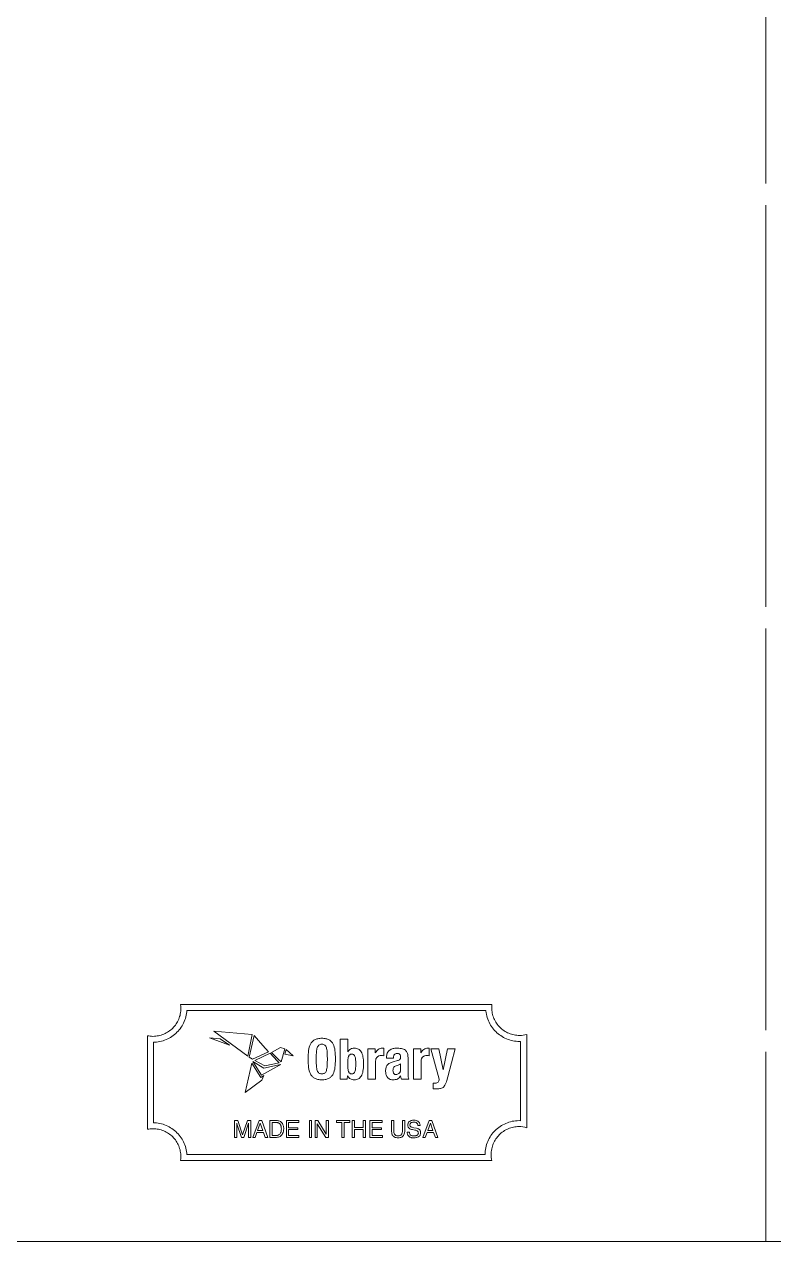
# Model space of a CAD drawing. Header units: inches. Extents: x 81 to 430, y 6 to 227.
# Drawn here: x 169.3 to 257.3, y 5.8 to 148.7 of the extents above; entities that cross this region are included whole.
import ezdxf

# ---------------------------------------------------------------- set-up
doc = ezdxf.new("R2010")
doc.units = ezdxf.units.IN
doc.header["$MEASUREMENT"] = 0
doc.layers.add('Layer 1', color=7, linetype='Continuous')

msp = doc.modelspace()

# ---------------------------------------------------------------- linework, layer by layer
at = {"layer": 'Layer 1', "color": 7, "lineweight": 20}
for points in [[(256.37, 130), (256.37, 177.13)], [(256.37, 80.32), (256.37, 127.46)], [(256.37, 30.65), (256.37, 77.78)], [(187.67, 32.7), (187.69, 32.86)], [(187.68, 33.65), (224.2, 33.65)], [(187.7, 33.42), (187.68, 33.65)], [(187.69, 32.86), (187.71, 33.03)], [(187.71, 33.19), (187.7, 33.42)], [(187.71, 33.03), (187.71, 33.19)], [(188.4, 32.95), (188.39, 32.79)], [(223.5, 32.95), (188.4, 32.95)], [(223.5, 32.88), (223.5, 32.95)], [(223.53, 32.69), (223.5, 32.88)], [(224.19, 33.47), (224.18, 33.29)], [(224.18, 33.29), (224.19, 33.12)], [(224.2, 33.65), (224.19, 33.47)], [(224.19, 33.12), (224.2, 32.96)], [(224.2, 32.96), (224.22, 32.79)], [(187.15, 31.36), (187.24, 31.49)], [(187.24, 31.49), (187.31, 31.63)], [(187.31, 31.63), (187.39, 31.77)], [(187.39, 31.77), (187.45, 31.92)], [(187.45, 31.92), (187.51, 32.07)], [(187.51, 32.07), (187.56, 32.22)], [(187.56, 32.22), (187.61, 32.37)], [(187.61, 32.37), (187.64, 32.53)], [(187.64, 32.53), (187.67, 32.7)], [(188.02, 31.47), (187.93, 31.3)], [(188.1, 31.64), (188.02, 31.47)], [(188.17, 31.83), (188.1, 31.64)], [(188.23, 32.01), (188.17, 31.83)], [(188.29, 32.2), (188.23, 32.01)], [(188.33, 32.39), (188.29, 32.2)], [(188.37, 32.59), (188.33, 32.39)], [(188.39, 32.79), (188.37, 32.59)], [(223.56, 32.49), (223.53, 32.69)], [(223.61, 32.3), (223.56, 32.49)], [(223.66, 32.11), (223.61, 32.3)], [(223.72, 31.92), (223.66, 32.11)], [(223.8, 31.74), (223.72, 31.92)], [(223.88, 31.56), (223.8, 31.74)], [(223.96, 31.39), (223.88, 31.56)], [(224.22, 32.79), (224.25, 32.63)], [(224.25, 32.63), (224.29, 32.47)], [(224.29, 32.47), (224.33, 32.32)], [(224.33, 32.32), (224.38, 32.16)], [(224.38, 32.16), (224.44, 32.01)], [(224.44, 32.01), (224.51, 31.87)], [(224.51, 31.87), (224.58, 31.73)], [(224.58, 31.73), (224.66, 31.59)], [(224.66, 31.59), (224.74, 31.46)], [(224.74, 31.46), (224.84, 31.33)], [(185.09, 29.98), (185.25, 30.02)], [(185.25, 30.02), (185.4, 30.06)], [(185.4, 30.06), (185.56, 30.11)], [(185.56, 30.11), (185.71, 30.17)], [(185.71, 30.17), (185.85, 30.24)], [(185.85, 30.24), (185.99, 30.31)], [(185.99, 30.31), (186.13, 30.39)], [(186.13, 30.39), (186.26, 30.47)], [(186.26, 30.47), (186.39, 30.57)], [(186.39, 30.57), (186.52, 30.66)], [(186.52, 30.66), (186.64, 30.77)], [(186.64, 30.77), (186.75, 30.87)], [(186.81, 30), (186.66, 29.89)], [(186.75, 30.87), (186.86, 30.99)], [(186.96, 30.12), (186.81, 30)], [(186.86, 30.99), (186.96, 31.11)], [(186.96, 31.11), (187.06, 31.23)], [(187.11, 30.25), (186.96, 30.12)], [(187.06, 31.23), (187.15, 31.36)], [(187.25, 30.38), (187.11, 30.25)], [(187.38, 30.52), (187.25, 30.38)], [(187.5, 30.66), (187.38, 30.52)], [(187.62, 30.81), (187.5, 30.66)], [(187.73, 30.97), (187.62, 30.81)], [(187.84, 31.13), (187.73, 30.97)], [(187.93, 31.3), (187.84, 31.13)], [(196.09, 30.11), (191.57, 30.5)], [(191.57, 30.5), (195.55, 27.6)], [(195.55, 27.6), (196.09, 30.11)], [(195.73, 27.47), (196.29, 30.01)], [(196.29, 30.01), (197.34, 28.82)], [(224.06, 31.23), (223.96, 31.39)], [(224.16, 31.06), (224.06, 31.23)], [(224.27, 30.91), (224.16, 31.06)], [(224.39, 30.76), (224.27, 30.91)], [(224.52, 30.61), (224.39, 30.76)], [(224.65, 30.47), (224.52, 30.61)], [(224.79, 30.34), (224.65, 30.47)], [(224.93, 30.22), (224.79, 30.34)], [(224.84, 31.33), (224.93, 31.2)], [(224.93, 31.2), (225.04, 31.08)], [(225.08, 30.1), (224.93, 30.22)], [(225.04, 31.08), (225.14, 30.97)], [(225.24, 29.99), (225.08, 30.1)], [(225.14, 30.97), (225.26, 30.86)], [(225.26, 30.86), (225.38, 30.76)], [(225.38, 30.76), (225.5, 30.66)], [(225.5, 30.66), (225.63, 30.57)], [(225.63, 30.57), (225.76, 30.48)], [(225.76, 30.48), (225.9, 30.41)], [(225.9, 30.41), (226.04, 30.33)], [(226.04, 30.33), (226.19, 30.27)], [(226.19, 30.27), (226.34, 30.21)], [(226.34, 30.21), (226.49, 30.16)], [(226.49, 30.16), (226.65, 30.11)], [(226.65, 30.11), (226.8, 30.08)], [(226.8, 30.08), (226.97, 30.05)], [(226.97, 30.05), (227.13, 30.03)], [(227.13, 30.03), (227.3, 30.01)], [(227.3, 30.01), (227.47, 30.01)], [(227.47, 30.01), (227.68, 30.02)], [(227.68, 30.02), (227.88, 30.04)], [(227.88, 30.04), (228.09, 30.07)], [(228.09, 30.07), (228.29, 30.11)], [(228.29, 30.11), (228.29, 19.19)], [(183.78, 29.98), (183.93, 29.95)], [(183.78, 19.01), (183.78, 29.98)], [(183.93, 29.95), (184.1, 29.93)], [(184.1, 29.93), (184.26, 29.92)], [(184.26, 29.92), (184.43, 29.91)], [(184.43, 29.91), (184.6, 29.92)], [(184.63, 29.22), (184.48, 29.21)], [(184.48, 29.21), (184.48, 19.77)], [(184.6, 29.92), (184.76, 29.93)], [(184.83, 29.23), (184.63, 29.22)], [(184.76, 29.93), (184.93, 29.95)], [(185.03, 29.26), (184.83, 29.23)], [(184.93, 29.95), (185.09, 29.98)], [(185.23, 29.29), (185.03, 29.26)], [(185.42, 29.34), (185.23, 29.29)], [(185.61, 29.39), (185.42, 29.34)], [(185.8, 29.45), (185.61, 29.39)], [(185.98, 29.53), (185.8, 29.45)], [(186.16, 29.6), (185.98, 29.53)], [(186.33, 29.69), (186.16, 29.6)], [(186.49, 29.79), (186.33, 29.69)], [(186.66, 29.89), (186.49, 29.79)], [(193.43, 28.89), (191.08, 29.74)], [(191.08, 29.74), (192.33, 29.63)], [(192.33, 29.63), (193.43, 28.89)], [(197.34, 28.82), (197.99, 28.09)], [(198.33, 28.02), (199.4, 28.6)], [(199.4, 28.6), (199.92, 28.43)], [(202.74, 28.44), (202.78, 28.64)], [(202.78, 28.64), (202.84, 28.83)], [(202.84, 28.83), (202.92, 29)], [(202.92, 29), (202.96, 29.07)], [(202.96, 29.07), (203.01, 29.15)], [(203.01, 29.15), (203.06, 29.22)], [(203.06, 29.22), (203.12, 29.28)], [(203.12, 29.28), (203.18, 29.34)], [(203.18, 29.34), (203.25, 29.4)], [(203.25, 29.4), (203.32, 29.45)], [(203.32, 29.45), (203.4, 29.5)], [(203.4, 29.5), (203.49, 29.54)], [(203.49, 29.54), (203.57, 29.58)], [(203.57, 29.58), (203.67, 29.61)], [(203.67, 29.61), (203.77, 29.63)], [(203.71, 28.58), (203.68, 28.47)], [(203.75, 28.68), (203.71, 28.58)], [(203.8, 28.76), (203.75, 28.68)], [(203.77, 29.63), (203.88, 29.65)], [(203.85, 28.83), (203.8, 28.76)], [(203.91, 28.89), (203.85, 28.83)], [(203.88, 29.65), (204, 29.67)], [(203.98, 28.93), (203.91, 28.89)], [(204.06, 28.96), (203.98, 28.93)], [(204, 29.67), (204.12, 29.68)], [(204.15, 28.98), (204.06, 28.96)], [(204.12, 29.68), (204.25, 29.68)], [(204.25, 28.98), (204.15, 28.98)], [(204.25, 29.68), (204.38, 29.68)], [(204.35, 28.98), (204.25, 28.98)], [(204.44, 28.96), (204.35, 28.98)], [(204.38, 29.68), (204.5, 29.67)], [(204.52, 28.93), (204.44, 28.96)], [(204.5, 29.67), (204.62, 29.65)], [(204.59, 28.89), (204.52, 28.93)], [(204.65, 28.83), (204.59, 28.89)], [(204.62, 29.65), (204.72, 29.63)], [(204.7, 28.76), (204.65, 28.83)], [(204.74, 28.68), (204.7, 28.76)], [(204.72, 29.63), (204.83, 29.61)], [(204.78, 28.58), (204.74, 28.68)], [(204.81, 28.47), (204.78, 28.58)], [(204.83, 29.61), (204.92, 29.58)], [(204.92, 29.58), (205.01, 29.54)], [(205.01, 29.54), (205.1, 29.5)], [(205.1, 29.5), (205.17, 29.45)], [(205.17, 29.45), (205.25, 29.4)], [(205.25, 29.4), (205.31, 29.34)], [(205.31, 29.34), (205.38, 29.28)], [(205.38, 29.28), (205.43, 29.22)], [(205.43, 29.22), (205.49, 29.15)], [(205.49, 29.15), (205.53, 29.07)], [(205.53, 29.07), (205.58, 29)], [(205.58, 29), (205.65, 28.83)], [(205.65, 28.83), (205.71, 28.64)], [(205.71, 28.64), (205.76, 28.44)], [(206.38, 29.59), (207.28, 29.59)], [(206.38, 24.9), (206.38, 29.59)], [(207.28, 29.59), (207.28, 28.1)], [(225.4, 29.88), (225.24, 29.99)], [(225.57, 29.79), (225.4, 29.88)], [(225.74, 29.7), (225.57, 29.79)], [(225.91, 29.62), (225.74, 29.7)], [(226.1, 29.55), (225.91, 29.62)], [(226.28, 29.49), (226.1, 29.55)], [(226.47, 29.43), (226.28, 29.49)], [(226.66, 29.39), (226.47, 29.43)], [(226.86, 29.35), (226.66, 29.39)], [(227.06, 29.33), (226.86, 29.35)], [(227.26, 29.31), (227.06, 29.33)], [(227.47, 29.31), (227.26, 29.31)], [(227.58, 29.31), (227.47, 29.31)], [(227.58, 20.01), (227.58, 29.31)], [(196.13, 27.24), (195.73, 27.47)], [(197.99, 28.09), (196.13, 27.24)], [(196.37, 27.09), (198.17, 27.92)], [(198.17, 27.92), (198.99, 27.04)], [(199.14, 27.23), (198.33, 28.02)], [(199.48, 26.9), (199.14, 27.23)], [(199.92, 28.43), (199.48, 26.9)], [(200.05, 28.35), (199.92, 27.83)], [(199.92, 27.83), (200.87, 27.62)], [(200.87, 27.62), (200.05, 28.35)], [(202.65, 27.24), (202.66, 27.51)], [(202.66, 26.98), (202.65, 27.24)], [(202.66, 27.76), (202.68, 28)], [(202.66, 27.51), (202.66, 27.76)], [(202.68, 28), (202.7, 28.23)], [(202.7, 28.23), (202.74, 28.44)], [(203.62, 28.04), (203.6, 27.68)], [(203.6, 27.68), (203.6, 27.24)], [(203.6, 27.24), (203.6, 26.81)], [(203.64, 28.2), (203.62, 28.04)], [(203.66, 28.35), (203.64, 28.2)], [(203.68, 28.47), (203.66, 28.35)], [(204.84, 28.35), (204.81, 28.47)], [(204.86, 28.2), (204.84, 28.35)], [(204.88, 28.04), (204.86, 28.2)], [(204.89, 27.68), (204.88, 28.04)], [(204.9, 27.24), (204.89, 27.68)], [(204.89, 26.81), (204.9, 27.24)], [(205.76, 28.44), (205.79, 28.23)], [(205.79, 28.23), (205.82, 28)], [(205.82, 28), (205.83, 27.76)], [(205.83, 27.76), (205.84, 27.51)], [(205.84, 27.51), (205.84, 27.24)], [(205.84, 27.24), (205.84, 26.98)], [(207.28, 28.1), (207.37, 28.2)], [(207.3, 27.17), (207.29, 26.94)], [(207.33, 27.37), (207.3, 27.17)], [(207.35, 27.46), (207.33, 27.37)], [(207.37, 27.54), (207.35, 27.46)], [(207.37, 28.2), (207.45, 28.29)], [(207.4, 27.6), (207.37, 27.54)], [(207.43, 27.66), (207.4, 27.6)], [(207.47, 27.71), (207.43, 27.66)], [(207.45, 28.29), (207.53, 28.36)], [(207.52, 27.75), (207.47, 27.71)], [(207.57, 27.79), (207.52, 27.75)], [(207.53, 28.36), (207.62, 28.42)], [(207.63, 27.81), (207.57, 27.79)], [(207.62, 28.42), (207.71, 28.47)], [(207.69, 27.82), (207.63, 27.81)], [(207.76, 27.83), (207.69, 27.82)], [(207.71, 28.47), (207.82, 28.5)], [(207.83, 27.82), (207.76, 27.83)], [(207.82, 28.5), (207.93, 28.52)], [(207.89, 27.81), (207.83, 27.82)], [(207.95, 27.79), (207.89, 27.81)], [(207.93, 28.52), (208.06, 28.52)], [(208, 27.75), (207.95, 27.79)], [(208.05, 27.71), (208, 27.75)], [(208.08, 27.66), (208.05, 27.71)], [(208.06, 28.52), (208.19, 28.52)], [(208.12, 27.6), (208.08, 27.66)], [(208.14, 27.54), (208.12, 27.6)], [(208.17, 27.46), (208.14, 27.54)], [(208.19, 27.37), (208.17, 27.46)], [(208.19, 28.52), (208.31, 28.5)], [(208.21, 27.17), (208.19, 27.37)], [(208.23, 26.94), (208.21, 27.17)], [(208.31, 28.5), (208.43, 28.46)], [(208.43, 28.46), (208.54, 28.42)], [(208.54, 28.42), (208.64, 28.36)], [(208.64, 28.36), (208.72, 28.28)], [(208.72, 28.28), (208.8, 28.19)], [(208.8, 28.19), (208.88, 28.09)], [(208.88, 28.09), (208.94, 27.97)], [(208.94, 27.97), (208.99, 27.83)], [(208.99, 27.83), (209.04, 27.68)], [(209.04, 27.68), (209.07, 27.51)], [(209.07, 27.51), (209.1, 27.33)], [(209.1, 27.33), (209.12, 27.12)], [(209.66, 24.9), (209.66, 28.43)], [(209.66, 28.43), (210.52, 28.43)], [(210.52, 28.43), (210.52, 27.96)], [(210.52, 27.96), (210.61, 28.08)], [(210.58, 27.18), (210.57, 27.11)], [(210.6, 27.26), (210.58, 27.18)], [(210.62, 27.32), (210.6, 27.26)], [(210.61, 28.08), (210.69, 28.19)], [(210.65, 27.38), (210.62, 27.32)], [(210.69, 27.43), (210.65, 27.38)], [(210.69, 28.19), (210.78, 28.29)], [(210.73, 27.48), (210.69, 27.43)], [(210.78, 27.52), (210.73, 27.48)], [(210.78, 28.29), (210.87, 28.37)], [(210.83, 27.55), (210.78, 27.52)], [(210.88, 27.58), (210.83, 27.55)], [(210.87, 28.37), (210.98, 28.44)], [(210.94, 27.61), (210.88, 27.58)], [(210.99, 27.62), (210.94, 27.61)], [(210.98, 28.44), (211.09, 28.48)], [(211.11, 27.65), (210.99, 27.62)], [(211.09, 28.48), (211.22, 28.51)], [(211.23, 27.66), (211.11, 27.65)], [(211.22, 28.51), (211.35, 28.52)], [(211.37, 27.65), (211.23, 27.66)], [(211.35, 28.52), (211.52, 28.51)], [(211.52, 27.64), (211.37, 27.65)], [(211.52, 28.51), (211.52, 27.64)], [(211.84, 27.58), (211.86, 27.71)], [(211.84, 27.43), (211.84, 27.58)], [(211.84, 27.35), (211.84, 27.43)], [(212.65, 27.35), (211.84, 27.35)], [(211.86, 27.71), (211.89, 27.84)], [(211.89, 27.84), (211.93, 27.95)], [(211.93, 27.95), (211.99, 28.05)], [(211.99, 28.05), (212.05, 28.14)], [(212.05, 28.14), (212.12, 28.22)], [(212.12, 28.22), (212.2, 28.28)], [(212.2, 28.28), (212.29, 28.34)], [(212.29, 28.34), (212.38, 28.39)], [(212.38, 28.39), (212.49, 28.44)], [(212.49, 28.44), (212.6, 28.47)], [(212.6, 28.47), (212.71, 28.49)], [(212.66, 27.55), (212.65, 27.45)], [(212.65, 27.45), (212.65, 27.35)], [(212.68, 27.64), (212.66, 27.55)], [(212.71, 27.71), (212.68, 27.64)], [(212.71, 28.49), (212.83, 28.51)], [(212.76, 27.78), (212.71, 27.71)], [(212.82, 27.83), (212.76, 27.78)], [(212.89, 27.87), (212.82, 27.83)], [(212.83, 28.51), (212.95, 28.52)], [(212.97, 27.9), (212.89, 27.87)], [(212.95, 28.52), (213.08, 28.52)], [(213.07, 27.91), (212.97, 27.9)], [(213.18, 27.9), (213.07, 27.91)], [(213.08, 28.52), (213.27, 28.52)], [(213.26, 27.88), (213.18, 27.9)], [(213.34, 27.84), (213.26, 27.88)], [(213.27, 28.52), (213.44, 28.5)], [(213.3, 27.12), (213.36, 27.16)], [(213.39, 27.79), (213.34, 27.84)], [(213.36, 27.16), (213.41, 27.21)], [(213.44, 27.73), (213.39, 27.79)], [(213.41, 27.21), (213.45, 27.26)], [(213.44, 28.5), (213.6, 28.48)], [(213.47, 27.65), (213.44, 27.73)], [(213.45, 27.26), (213.47, 27.32)], [(213.49, 27.57), (213.47, 27.65)], [(213.47, 27.32), (213.49, 27.39)], [(213.49, 27.47), (213.49, 27.57)], [(213.49, 27.39), (213.49, 27.47)], [(213.6, 28.48), (213.73, 28.44)], [(213.73, 28.44), (213.85, 28.4)], [(213.85, 28.4), (213.96, 28.35)], [(213.96, 28.35), (214.05, 28.29)], [(214.05, 28.29), (214.12, 28.22)], [(214.12, 28.22), (214.18, 28.15)], [(214.18, 28.15), (214.24, 28.06)], [(214.24, 28.06), (214.28, 27.97)], [(214.28, 27.97), (214.31, 27.88)], [(214.31, 27.88), (214.33, 27.78)], [(214.33, 27.78), (214.35, 27.67)], [(214.35, 27.67), (214.35, 27.56)], [(214.35, 27.56), (214.36, 27.44)], [(214.36, 27.44), (214.36, 25.58)], [(215, 28.43), (215.87, 28.43)], [(215, 24.9), (215, 28.43)], [(215.87, 28.43), (215.87, 27.96)], [(215.87, 27.96), (215.95, 28.08)], [(215.92, 27.18), (215.91, 27.11)], [(215.94, 27.26), (215.92, 27.18)], [(215.97, 27.32), (215.94, 27.26)], [(215.95, 28.08), (216.03, 28.19)], [(216, 27.38), (215.97, 27.32)], [(216.04, 27.43), (216, 27.38)], [(216.03, 28.19), (216.12, 28.29)], [(216.08, 27.48), (216.04, 27.43)], [(216.12, 27.52), (216.08, 27.48)], [(216.12, 28.29), (216.22, 28.37)], [(216.17, 27.55), (216.12, 27.52)], [(216.23, 27.58), (216.17, 27.55)], [(216.22, 28.37), (216.32, 28.44)], [(216.28, 27.61), (216.23, 27.58)], [(216.34, 27.62), (216.28, 27.61)], [(216.32, 28.44), (216.43, 28.48)], [(216.46, 27.65), (216.34, 27.62)], [(216.43, 28.48), (216.56, 28.51)], [(216.58, 27.66), (216.46, 27.65)], [(216.56, 28.51), (216.69, 28.52)], [(216.72, 27.65), (216.58, 27.66)], [(216.69, 28.52), (216.86, 28.51)], [(216.86, 27.64), (216.72, 27.65)], [(216.86, 28.51), (216.86, 27.64)], [(218.03, 24.9), (217.03, 28.43)], [(217.03, 28.43), (217.98, 28.43)], [(217.98, 28.43), (218.5, 25.99)], [(218.5, 25.99), (218.98, 28.43)], [(218.98, 28.43), (219.88, 28.43)], [(219.88, 28.43), (219.03, 25.14)], [(256.37, 5.82), (256.37, 28.11)], [(195.27, 23.33), (196.02, 26.78)], [(196.02, 26.78), (197.09, 25.09)], [(196.15, 26.95), (197.17, 25.37)], [(197.46, 26.18), (196.15, 26.95)], [(197.54, 26.45), (196.37, 27.09)], [(197.17, 25.37), (199.27, 26.53)], [(199.39, 26.59), (197.46, 26.18)], [(199.25, 26.79), (197.54, 26.45)], [(198.99, 27.04), (199.25, 26.79)], [(199.27, 26.53), (199.39, 26.59)], [(202.66, 26.73), (202.66, 26.98)], [(202.68, 26.49), (202.66, 26.73)], [(202.7, 26.26), (202.68, 26.49)], [(202.74, 26.05), (202.7, 26.26)], [(202.78, 25.85), (202.74, 26.05)], [(202.84, 25.66), (202.78, 25.85)], [(203.6, 26.81), (203.62, 26.44)], [(203.62, 26.44), (203.64, 26.28)], [(203.64, 26.28), (203.66, 26.14)], [(203.66, 26.14), (203.68, 26.01)], [(203.68, 26.01), (203.71, 25.9)], [(203.71, 25.9), (203.75, 25.8)], [(203.75, 25.8), (203.8, 25.72)], [(203.8, 25.72), (203.85, 25.65)], [(204.65, 25.65), (204.7, 25.72)], [(204.7, 25.72), (204.74, 25.8)], [(204.74, 25.8), (204.78, 25.9)], [(204.78, 25.9), (204.81, 26.01)], [(204.81, 26.01), (204.84, 26.14)], [(204.84, 26.14), (204.86, 26.28)], [(204.86, 26.28), (204.88, 26.44)], [(204.88, 26.44), (204.89, 26.81)], [(205.71, 25.85), (205.65, 25.66)], [(205.76, 26.05), (205.71, 25.85)], [(205.79, 26.26), (205.76, 26.05)], [(205.82, 26.49), (205.79, 26.26)], [(205.83, 26.73), (205.82, 26.49)], [(205.84, 26.98), (205.83, 26.73)], [(207.29, 26.94), (207.28, 26.67)], [(207.28, 26.67), (207.29, 26.4)], [(207.29, 26.4), (207.3, 26.16)], [(207.3, 26.16), (207.33, 25.96)], [(207.33, 25.96), (207.35, 25.87)], [(207.35, 25.87), (207.37, 25.8)], [(207.37, 25.8), (207.4, 25.73)], [(207.4, 25.73), (207.43, 25.67)], [(208.08, 25.67), (208.12, 25.73)], [(208.12, 25.73), (208.14, 25.8)], [(208.14, 25.8), (208.17, 25.87)], [(208.17, 25.87), (208.19, 25.96)], [(208.19, 25.96), (208.21, 26.16)], [(208.21, 26.16), (208.23, 26.4)], [(208.23, 26.67), (208.23, 26.94)], [(208.23, 26.4), (208.23, 26.67)], [(209.07, 25.82), (209.04, 25.65)], [(209.1, 26.01), (209.07, 25.82)], [(209.12, 26.21), (209.1, 26.01)], [(209.12, 27.12), (209.13, 26.9)], [(209.13, 26.43), (209.12, 26.21)], [(209.13, 26.9), (209.14, 26.67)], [(209.14, 26.67), (209.13, 26.43)], [(210.57, 27.11), (210.56, 27.02)], [(210.56, 27.02), (210.56, 24.9)], [(211.73, 25.94), (211.74, 26.05)], [(211.73, 25.82), (211.73, 25.94)], [(211.74, 25.64), (211.73, 25.82)], [(211.74, 26.05), (211.75, 26.15)], [(211.75, 26.15), (211.78, 26.25)], [(211.78, 26.25), (211.81, 26.33)], [(211.81, 26.33), (211.84, 26.41)], [(211.84, 26.41), (211.89, 26.49)], [(211.89, 26.49), (211.94, 26.56)], [(211.94, 26.56), (212, 26.62)], [(212, 26.62), (212.06, 26.67)], [(212.06, 26.67), (212.13, 26.72)], [(212.13, 26.72), (212.22, 26.77)], [(212.22, 26.77), (212.3, 26.81)], [(212.3, 26.81), (212.4, 26.85)], [(212.4, 26.85), (212.62, 26.92)], [(212.6, 26.03), (212.59, 25.92)], [(212.59, 25.92), (212.6, 25.82)], [(212.62, 26.13), (212.6, 26.03)], [(212.6, 25.82), (212.61, 25.73)], [(212.61, 25.73), (212.64, 25.64)], [(212.62, 26.92), (213.13, 27.06)], [(212.66, 26.22), (212.62, 26.13)], [(212.71, 26.29), (212.66, 26.22)], [(212.78, 26.36), (212.71, 26.29)], [(212.87, 26.41), (212.78, 26.36)], [(212.98, 26.45), (212.87, 26.41)], [(213.1, 26.49), (212.98, 26.45)], [(213.19, 26.52), (213.1, 26.49)], [(213.13, 27.06), (213.22, 27.09)], [(213.29, 26.55), (213.19, 26.52)], [(213.22, 27.09), (213.3, 27.12)], [(213.39, 26.6), (213.29, 26.55)], [(213.49, 26.67), (213.39, 26.6)], [(213.41, 25.67), (213.44, 25.72)], [(213.44, 25.72), (213.46, 25.78)], [(213.46, 25.78), (213.48, 25.84)], [(213.48, 25.84), (213.49, 25.9)], [(213.49, 25.97), (213.49, 26.67)], [(213.49, 25.9), (213.49, 25.97)], [(215.91, 27.11), (215.91, 27.02)], [(215.91, 27.02), (215.91, 24.9)], [(197.21, 24.76), (195.27, 23.33)], [(197.09, 25.09), (197.46, 25.3)], [(197.46, 25.3), (197.21, 24.76)], [(202.92, 25.49), (202.84, 25.66)], [(202.96, 25.41), (202.92, 25.49)], [(203.01, 25.34), (202.96, 25.41)], [(203.06, 25.27), (203.01, 25.34)], [(203.12, 25.2), (203.06, 25.27)], [(203.18, 25.14), (203.12, 25.2)], [(203.25, 25.09), (203.18, 25.14)], [(203.32, 25.04), (203.25, 25.09)], [(203.4, 24.99), (203.32, 25.04)], [(203.49, 24.95), (203.4, 24.99)], [(203.57, 24.91), (203.49, 24.95)], [(203.67, 24.88), (203.57, 24.91)], [(203.77, 24.85), (203.67, 24.88)], [(203.88, 24.83), (203.77, 24.85)], [(203.85, 25.65), (203.91, 25.6)], [(204, 24.82), (203.88, 24.83)], [(203.91, 25.6), (203.98, 25.56)], [(203.98, 25.56), (204.06, 25.53)], [(204.12, 24.81), (204, 24.82)], [(204.06, 25.53), (204.15, 25.51)], [(204.25, 24.81), (204.12, 24.81)], [(204.15, 25.51), (204.25, 25.5)], [(204.25, 25.5), (204.35, 25.51)], [(204.38, 24.81), (204.25, 24.81)], [(204.35, 25.51), (204.44, 25.53)], [(204.5, 24.82), (204.38, 24.81)], [(204.44, 25.53), (204.52, 25.56)], [(204.62, 24.83), (204.5, 24.82)], [(204.52, 25.56), (204.59, 25.6)], [(204.59, 25.6), (204.65, 25.65)], [(204.72, 24.85), (204.62, 24.83)], [(204.83, 24.88), (204.72, 24.85)], [(204.92, 24.91), (204.83, 24.88)], [(205.01, 24.95), (204.92, 24.91)], [(205.1, 24.99), (205.01, 24.95)], [(205.17, 25.04), (205.1, 24.99)], [(205.25, 25.09), (205.17, 25.04)], [(205.31, 25.14), (205.25, 25.09)], [(205.38, 25.2), (205.31, 25.14)], [(205.43, 25.27), (205.38, 25.2)], [(205.49, 25.34), (205.43, 25.27)], [(205.53, 25.41), (205.49, 25.34)], [(205.58, 25.49), (205.53, 25.41)], [(205.65, 25.66), (205.58, 25.49)], [(207.24, 24.9), (206.38, 24.9)], [(207.25, 25.27), (207.24, 24.9)], [(207.33, 25.16), (207.25, 25.27)], [(207.41, 25.06), (207.33, 25.16)], [(207.5, 24.98), (207.41, 25.06)], [(207.43, 25.67), (207.47, 25.62)], [(207.47, 25.62), (207.52, 25.58)], [(207.6, 24.92), (207.5, 24.98)], [(207.52, 25.58), (207.57, 25.55)], [(207.57, 25.55), (207.63, 25.52)], [(207.7, 24.87), (207.6, 24.92)], [(207.63, 25.52), (207.69, 25.51)], [(207.69, 25.51), (207.76, 25.5)], [(207.81, 24.84), (207.7, 24.87)], [(207.76, 25.5), (207.83, 25.51)], [(207.93, 24.82), (207.81, 24.84)], [(207.83, 25.51), (207.89, 25.52)], [(207.89, 25.52), (207.95, 25.55)], [(208.06, 24.81), (207.93, 24.82)], [(207.95, 25.55), (208, 25.58)], [(208, 25.58), (208.05, 25.62)], [(208.05, 25.62), (208.08, 25.67)], [(208.19, 24.82), (208.06, 24.81)], [(208.31, 24.83), (208.19, 24.82)], [(208.43, 24.87), (208.31, 24.83)], [(208.54, 24.91), (208.43, 24.87)], [(208.64, 24.98), (208.54, 24.91)], [(208.72, 25.05), (208.64, 24.98)], [(208.8, 25.14), (208.72, 25.05)], [(208.88, 25.25), (208.8, 25.14)], [(208.94, 25.37), (208.88, 25.25)], [(208.99, 25.5), (208.94, 25.37)], [(209.04, 25.65), (208.99, 25.5)], [(210.56, 24.9), (209.66, 24.9)], [(211.75, 25.55), (211.74, 25.64)], [(211.77, 25.46), (211.75, 25.55)], [(211.8, 25.38), (211.77, 25.46)], [(211.83, 25.29), (211.8, 25.38)], [(211.87, 25.21), (211.83, 25.29)], [(211.92, 25.14), (211.87, 25.21)], [(211.97, 25.07), (211.92, 25.14)], [(212.03, 25), (211.97, 25.07)], [(212.1, 24.95), (212.03, 25)], [(212.18, 24.9), (212.1, 24.95)], [(212.27, 24.86), (212.18, 24.9)], [(212.36, 24.83), (212.27, 24.86)], [(212.47, 24.81), (212.36, 24.83)], [(212.58, 24.81), (212.47, 24.81)], [(212.73, 24.81), (212.58, 24.81)], [(212.64, 25.64), (212.67, 25.57)], [(212.67, 25.57), (212.72, 25.51)], [(212.72, 25.51), (212.78, 25.46)], [(212.87, 24.83), (212.73, 24.81)], [(212.78, 25.46), (212.81, 25.45)], [(212.81, 25.45), (212.85, 25.44)], [(212.85, 25.44), (212.89, 25.43)], [(213, 24.86), (212.87, 24.83)], [(212.89, 25.43), (212.93, 25.43)], [(212.93, 25.43), (213.03, 25.43)], [(213.11, 24.9), (213, 24.86)], [(213.03, 25.43), (213.12, 25.46)], [(213.22, 24.96), (213.11, 24.9)], [(213.12, 25.46), (213.22, 25.5)], [(213.22, 25.5), (213.3, 25.55)], [(213.31, 25.04), (213.22, 24.96)], [(213.3, 25.55), (213.34, 25.59)], [(213.4, 25.14), (213.31, 25.04)], [(213.34, 25.59), (213.38, 25.63)], [(213.38, 25.63), (213.41, 25.67)], [(213.49, 25.27), (213.4, 25.14)], [(213.53, 25.08), (213.49, 25.27)], [(213.56, 24.99), (213.53, 25.08)], [(213.6, 24.9), (213.56, 24.99)], [(214.47, 24.9), (213.6, 24.9)], [(214.36, 25.58), (214.36, 25.37)], [(214.36, 25.37), (214.38, 25.2)], [(214.38, 25.2), (214.39, 25.12)], [(214.39, 25.12), (214.41, 25.05)], [(214.41, 25.05), (214.47, 24.9)], [(215.91, 24.9), (215, 24.9)], [(217.3, 23.75), (217.3, 24.42)], [(217.3, 24.42), (217.42, 24.41)], [(217.42, 24.41), (217.54, 24.4)], [(217.54, 24.4), (217.66, 24.41)], [(217.66, 24.41), (217.75, 24.44)], [(217.75, 24.44), (217.83, 24.48)], [(217.83, 24.48), (217.9, 24.53)], [(217.9, 24.53), (217.95, 24.6)], [(217.95, 24.6), (217.99, 24.69)], [(217.99, 24.69), (218.01, 24.79)], [(218.01, 24.79), (218.03, 24.9)], [(218.8, 24.4), (218.74, 24.27)], [(218.86, 24.56), (218.8, 24.4)], [(218.92, 24.73), (218.86, 24.56)], [(219.03, 25.14), (218.92, 24.73)], [(217.67, 23.75), (217.3, 23.75)], [(217.96, 23.75), (217.67, 23.75)], [(218.08, 23.77), (217.96, 23.75)], [(218.19, 23.79), (218.08, 23.77)], [(218.29, 23.82), (218.19, 23.79)], [(218.39, 23.86), (218.29, 23.82)], [(218.47, 23.92), (218.39, 23.86)], [(218.55, 23.98), (218.47, 23.92)], [(218.62, 24.06), (218.55, 23.98)], [(218.68, 24.16), (218.62, 24.06)], [(218.74, 24.27), (218.68, 24.16)], [(194.39, 20.02), (194.01, 20.02)], [(194.01, 20.02), (194.01, 18.05)], [(194.95, 18.35), (194.39, 20.02)], [(195.52, 20.02), (194.95, 18.35)], [(195.9, 20.02), (195.52, 20.02)], [(195.9, 18.05), (195.9, 20.02)], [(196.89, 20.02), (196.14, 18.05)], [(197.19, 20.02), (196.89, 20.02)], [(197.9, 18.05), (197.19, 20.02)], [(198.14, 20.02), (198.14, 18.05)], [(198.94, 20.02), (198.14, 20.02)], [(199.04, 20.02), (198.94, 20.02)], [(199.13, 20), (199.04, 20.02)], [(199.22, 19.98), (199.13, 20)], [(200.09, 20.02), (200.09, 18.05)], [(201.53, 20.02), (200.09, 20.02)], [(201.53, 19.78), (201.53, 20.02)], [(203.05, 20.02), (202.79, 20.02)], [(202.79, 20.02), (202.79, 18.05)], [(203.05, 18.05), (203.05, 20.02)], [(203.45, 20.02), (203.45, 18.05)], [(203.76, 20.02), (203.45, 20.02)], [(204.76, 18.42), (203.76, 20.02)], [(204.76, 20.02), (204.76, 18.42)], [(205.02, 20.02), (204.76, 20.02)], [(205.02, 18.05), (205.02, 20.02)], [(207.55, 20.02), (205.95, 20.02)], [(205.95, 20.02), (205.95, 19.79)], [(207.55, 19.79), (207.55, 20.02)], [(207.82, 20.02), (207.82, 18.05)], [(208.08, 20.02), (207.82, 20.02)], [(208.08, 19.21), (208.08, 20.02)], [(209.38, 20.02), (209.11, 20.02)], [(209.11, 20.02), (209.11, 19.21)], [(209.38, 18.05), (209.38, 20.02)], [(209.89, 20.02), (209.89, 18.05)], [(211.33, 20.02), (209.89, 20.02)], [(211.33, 19.78), (211.33, 20.02)], [(212.42, 20.02), (212.42, 18.91)], [(212.69, 20.02), (212.42, 20.02)], [(212.69, 18.8), (212.69, 20.02)], [(213.98, 20.02), (213.71, 20.02)], [(213.71, 20.02), (213.71, 18.8)], [(213.98, 18.91), (213.98, 20.02)], [(214.74, 20.02), (214.67, 20)], [(214.8, 20.04), (214.74, 20.02)], [(214.88, 20.06), (214.8, 20.04)], [(214.96, 20.06), (214.88, 20.06)], [(215.04, 20.07), (214.96, 20.06)], [(215.19, 20.06), (215.04, 20.07)], [(215.33, 20.03), (215.19, 20.06)], [(215.39, 20.01), (215.33, 20.03)], [(215.45, 19.98), (215.39, 20.01)], [(216.85, 20.02), (216.1, 18.05)], [(217.16, 20.02), (216.85, 20.02)], [(217.87, 18.05), (217.16, 20.02)], [(226.99, 20), (227.19, 20.01)], [(227.19, 20.01), (227.4, 20.02)], [(227.4, 20.02), (227.58, 20.01)], [(183.93, 19.03), (183.78, 19.01)], [(184.1, 19.05), (183.93, 19.03)], [(184.26, 19.07), (184.1, 19.05)], [(184.43, 19.07), (184.26, 19.07)], [(184.6, 19.07), (184.43, 19.07)], [(184.48, 19.77), (184.63, 19.77)], [(184.76, 19.05), (184.6, 19.07)], [(184.63, 19.77), (184.83, 19.75)], [(184.93, 19.03), (184.76, 19.05)], [(184.83, 19.75), (185.03, 19.73)], [(185.09, 19), (184.93, 19.03)], [(185.03, 19.73), (185.23, 19.69)], [(185.25, 18.97), (185.09, 19)], [(185.23, 19.69), (185.42, 19.65)], [(185.4, 18.92), (185.25, 18.97)], [(185.56, 18.87), (185.4, 18.92)], [(185.42, 19.65), (185.61, 19.59)], [(185.71, 18.81), (185.56, 18.87)], [(185.61, 19.59), (185.8, 19.53)], [(185.85, 18.75), (185.71, 18.81)], [(185.8, 19.53), (185.98, 19.46)], [(185.99, 18.67), (185.85, 18.75)], [(185.98, 19.46), (186.16, 19.38)], [(186.13, 18.59), (185.99, 18.67)], [(186.26, 18.51), (186.13, 18.59)], [(186.16, 19.38), (186.33, 19.29)], [(186.33, 19.29), (186.49, 19.19)], [(186.49, 19.19), (186.66, 19.09)], [(186.66, 19.09), (186.81, 18.98)], [(186.81, 18.98), (186.96, 18.86)], [(186.96, 18.86), (187.11, 18.74)], [(187.11, 18.74), (187.25, 18.6)], [(187.25, 18.6), (187.38, 18.47)], [(194.26, 19.71), (194.26, 19.65)], [(194.27, 19.21), (194.26, 19.65)], [(194.26, 19.65), (194.83, 18.05)], [(194.27, 18.05), (194.27, 19.21)], [(195.08, 18.05), (195.65, 19.71)], [(195.65, 19.41), (195.64, 19.21)], [(195.64, 19.21), (195.64, 18.05)], [(195.65, 19.71), (195.65, 19.41)], [(196.41, 18.05), (196.63, 18.64)], [(196.63, 18.64), (197.41, 18.64)], [(196.71, 18.86), (197.03, 19.73)], [(197.32, 18.86), (196.71, 18.86)], [(197.03, 19.73), (197.32, 18.86)], [(197.41, 18.64), (197.61, 18.05)], [(198.41, 19.8), (198.89, 19.8)], [(198.41, 18.28), (198.41, 19.8)], [(198.89, 19.8), (198.96, 19.79)], [(198.96, 19.79), (199.03, 19.78)], [(199.03, 19.78), (199.1, 19.77)], [(199.1, 19.77), (199.16, 19.74)], [(199.16, 19.74), (199.22, 19.71)], [(199.3, 19.95), (199.22, 19.98)], [(199.22, 19.71), (199.27, 19.68)], [(199.27, 19.68), (199.31, 19.64)], [(199.38, 19.91), (199.3, 19.95)], [(199.31, 19.64), (199.35, 19.59)], [(199.35, 19.59), (199.39, 19.54)], [(199.4, 18.57), (199.36, 18.51)], [(199.45, 19.86), (199.38, 19.91)], [(199.39, 19.54), (199.42, 19.48)], [(199.43, 18.64), (199.4, 18.57)], [(199.42, 19.48), (199.44, 19.42)], [(199.46, 18.72), (199.43, 18.64)], [(199.44, 19.42), (199.46, 19.35)], [(199.52, 19.8), (199.45, 19.86)], [(199.46, 19.35), (199.49, 19.19)], [(199.48, 18.81), (199.46, 18.72)], [(199.49, 18.92), (199.48, 18.81)], [(199.49, 19.19), (199.5, 19.02)], [(199.5, 19.02), (199.49, 18.92)], [(199.57, 19.74), (199.52, 19.8)], [(199.62, 19.67), (199.57, 19.74)], [(199.66, 19.6), (199.62, 19.67)], [(199.65, 18.5), (199.7, 18.63)], [(199.69, 19.52), (199.66, 19.6)], [(199.72, 19.44), (199.69, 19.52)], [(199.7, 18.63), (199.74, 18.77)], [(199.74, 19.35), (199.72, 19.44)], [(199.76, 19.26), (199.74, 19.35)], [(199.74, 18.77), (199.76, 18.91)], [(199.77, 19.17), (199.76, 19.26)], [(199.76, 18.91), (199.77, 19.07)], [(199.77, 19.07), (199.77, 19.17)], [(200.35, 19.78), (201.53, 19.78)], [(200.35, 19.18), (200.35, 19.78)], [(201.44, 19.18), (200.35, 19.18)], [(200.35, 18.28), (200.35, 18.96)], [(200.35, 18.96), (201.44, 18.96)], [(201.44, 18.96), (201.44, 19.18)], [(203.7, 19.64), (204.72, 18.05)], [(203.7, 18.05), (203.7, 19.64)], [(205.95, 19.79), (206.61, 19.79)], [(206.61, 19.79), (206.61, 18.05)], [(206.88, 19.79), (207.55, 19.79)], [(206.88, 18.05), (206.88, 19.79)], [(209.11, 19.21), (208.08, 19.21)], [(208.08, 18.97), (209.11, 18.97)], [(208.08, 18.05), (208.08, 18.97)], [(209.11, 18.97), (209.11, 18.05)], [(210.15, 19.18), (210.15, 19.78)], [(210.15, 19.78), (211.33, 19.78)], [(211.24, 19.18), (210.15, 19.18)], [(210.15, 18.96), (211.24, 18.96)], [(210.15, 18.28), (210.15, 18.96)], [(211.24, 18.96), (211.24, 19.18)], [(212.42, 18.91), (212.43, 18.74)], [(212.43, 18.74), (212.45, 18.59)], [(212.45, 18.59), (212.48, 18.46)], [(212.7, 18.7), (212.69, 18.8)], [(212.71, 18.61), (212.7, 18.7)], [(212.74, 18.52), (212.71, 18.61)], [(213.69, 18.61), (213.67, 18.53)], [(213.7, 18.7), (213.69, 18.61)], [(213.71, 18.8), (213.7, 18.7)], [(213.92, 18.46), (213.95, 18.59)], [(213.95, 18.59), (213.97, 18.74)], [(213.97, 18.74), (213.98, 18.91)], [(214.52, 18.68), (214.26, 18.68)], [(214.26, 18.68), (214.26, 18.61)], [(214.26, 18.61), (214.27, 18.53)], [(214.34, 19.59), (214.33, 19.53)], [(214.33, 19.53), (214.33, 19.46)], [(214.33, 19.46), (214.33, 19.4)], [(214.33, 19.4), (214.34, 19.35)], [(214.35, 19.65), (214.34, 19.59)], [(214.34, 19.35), (214.36, 19.29)], [(214.37, 19.71), (214.35, 19.65)], [(214.36, 19.29), (214.38, 19.25)], [(214.4, 19.76), (214.37, 19.71)], [(214.38, 19.25), (214.4, 19.2)], [(214.43, 19.81), (214.4, 19.76)], [(214.4, 19.2), (214.44, 19.16)], [(214.47, 19.86), (214.43, 19.81)], [(214.44, 19.16), (214.47, 19.13)], [(214.51, 19.9), (214.47, 19.86)], [(214.47, 19.13), (214.52, 19.09)], [(214.56, 19.94), (214.51, 19.9)], [(214.52, 19.09), (214.58, 19.06)], [(214.52, 18.6), (214.52, 18.68)], [(214.54, 18.53), (214.52, 18.6)], [(214.61, 19.97), (214.56, 19.94)], [(214.58, 19.51), (214.59, 19.57)], [(214.59, 19.44), (214.58, 19.51)], [(214.58, 19.06), (214.66, 19.03)], [(214.59, 19.57), (214.61, 19.63)], [(214.61, 19.38), (214.59, 19.44)], [(214.67, 20), (214.61, 19.97)], [(214.61, 19.63), (214.64, 19.69)], [(214.65, 19.33), (214.61, 19.38)], [(214.64, 19.69), (214.69, 19.74)], [(214.71, 19.3), (214.65, 19.33)], [(214.66, 19.03), (214.77, 18.99)], [(214.69, 19.74), (214.75, 19.78)], [(214.76, 19.27), (214.71, 19.3)], [(214.75, 19.78), (214.83, 19.81)], [(214.83, 19.25), (214.76, 19.27)], [(214.77, 18.99), (214.89, 18.96)], [(214.83, 19.81), (214.92, 19.83)], [(215.06, 19.19), (214.83, 19.25)], [(214.89, 18.96), (215.16, 18.9)], [(214.92, 19.83), (215.03, 19.84)], [(215.03, 19.84), (215.16, 19.83)], [(215.34, 19.13), (215.06, 19.19)], [(215.16, 19.83), (215.22, 19.82)], [(215.16, 18.9), (215.26, 18.88)], [(215.22, 19.82), (215.28, 19.8)], [(215.26, 18.88), (215.35, 18.85)], [(215.28, 19.8), (215.33, 19.78)], [(215.33, 19.78), (215.37, 19.75)], [(215.52, 19.07), (215.34, 19.13)], [(215.35, 18.85), (215.42, 18.82)], [(215.37, 19.75), (215.41, 19.72)], [(215.41, 19.72), (215.44, 19.68)], [(215.42, 18.82), (215.48, 18.79)], [(215.44, 19.68), (215.47, 19.64)], [(215.51, 19.95), (215.45, 19.98)], [(215.47, 19.64), (215.5, 19.58)], [(215.48, 18.79), (215.52, 18.75)], [(215.5, 19.58), (215.52, 19.52)], [(215.56, 19.92), (215.51, 19.95)], [(215.52, 19.52), (215.53, 19.44)], [(215.59, 19.04), (215.52, 19.07)], [(215.52, 18.75), (215.55, 18.7)], [(215.53, 19.44), (215.78, 19.44)], [(215.55, 18.7), (215.57, 18.63)], [(215.61, 19.88), (215.56, 19.92)], [(215.57, 18.63), (215.58, 18.56)], [(215.65, 19), (215.59, 19.04)], [(215.65, 19.83), (215.61, 19.88)], [(215.69, 19.78), (215.65, 19.83)], [(215.69, 18.97), (215.65, 19)], [(215.72, 19.72), (215.69, 19.78)], [(215.73, 18.93), (215.69, 18.97)], [(215.75, 19.66), (215.72, 19.72)], [(215.76, 18.88), (215.73, 18.93)], [(215.76, 19.59), (215.75, 19.66)], [(215.78, 19.52), (215.76, 19.59)], [(215.79, 18.83), (215.76, 18.88)], [(215.78, 19.44), (215.78, 19.52)], [(215.81, 18.78), (215.79, 18.83)], [(215.83, 18.72), (215.81, 18.78)], [(215.84, 18.66), (215.83, 18.72)], [(215.84, 18.6), (215.84, 18.66)], [(215.84, 18.52), (215.84, 18.6)], [(216.38, 18.05), (216.6, 18.64)], [(216.6, 18.64), (217.37, 18.64)], [(216.67, 18.86), (216.99, 19.73)], [(217.28, 18.86), (216.67, 18.86)], [(216.99, 19.73), (217.28, 18.86)], [(217.37, 18.64), (217.57, 18.05)], [(224.32, 18.57), (224.45, 18.71)], [(224.45, 18.71), (224.58, 18.85)], [(224.58, 18.85), (224.72, 18.98)], [(224.72, 18.98), (224.86, 19.11)], [(224.86, 19.11), (225.01, 19.22)], [(225.01, 19.22), (225.17, 19.34)], [(225.17, 19.34), (225.33, 19.44)], [(225.43, 18.66), (225.31, 18.57)], [(225.33, 19.44), (225.5, 19.54)], [(225.56, 18.75), (225.43, 18.66)], [(225.5, 19.54), (225.67, 19.62)], [(225.69, 18.84), (225.56, 18.75)], [(225.67, 19.62), (225.84, 19.7)], [(225.83, 18.92), (225.69, 18.84)], [(225.97, 18.99), (225.83, 18.92)], [(225.84, 19.7), (226.02, 19.77)], [(226.12, 19.06), (225.97, 18.99)], [(226.02, 19.77), (226.21, 19.84)], [(226.27, 19.12), (226.12, 19.06)], [(226.21, 19.84), (226.4, 19.89)], [(226.42, 19.17), (226.27, 19.12)], [(226.4, 19.89), (226.59, 19.94)], [(226.57, 19.21), (226.42, 19.17)], [(226.73, 19.25), (226.57, 19.21)], [(226.59, 19.94), (226.79, 19.97)], [(226.89, 19.28), (226.73, 19.25)], [(226.79, 19.97), (226.99, 20)], [(227.06, 19.3), (226.89, 19.28)], [(227.22, 19.31), (227.06, 19.3)], [(227.39, 19.32), (227.22, 19.31)], [(227.62, 19.31), (227.39, 19.32)], [(227.85, 19.28), (227.62, 19.31)], [(228.07, 19.25), (227.85, 19.28)], [(228.29, 19.19), (228.07, 19.25)], [(186.39, 18.42), (186.26, 18.51)], [(186.52, 18.32), (186.39, 18.42)], [(186.64, 18.22), (186.52, 18.32)], [(186.75, 18.11), (186.64, 18.22)], [(186.86, 17.99), (186.75, 18.11)], [(186.96, 17.87), (186.86, 17.99)], [(187.06, 17.75), (186.96, 17.87)], [(187.15, 17.62), (187.06, 17.75)], [(187.24, 17.49), (187.15, 17.62)], [(187.31, 17.35), (187.24, 17.49)], [(187.39, 17.21), (187.31, 17.35)], [(187.38, 18.47), (187.5, 18.32)], [(187.45, 17.06), (187.39, 17.21)], [(187.5, 18.32), (187.62, 18.17)], [(187.62, 18.17), (187.73, 18.01)], [(187.73, 18.01), (187.84, 17.85)], [(187.84, 17.85), (187.93, 17.69)], [(187.93, 17.69), (188.02, 17.51)], [(188.02, 17.51), (188.1, 17.34)], [(188.1, 17.34), (188.17, 17.16)], [(188.17, 17.16), (188.23, 16.97)], [(194.01, 18.05), (194.27, 18.05)], [(194.83, 18.05), (195.08, 18.05)], [(195.64, 18.05), (195.9, 18.05)], [(196.14, 18.05), (196.41, 18.05)], [(197.61, 18.05), (197.9, 18.05)], [(198.14, 18.05), (198.94, 18.05)], [(198.89, 18.28), (198.41, 18.28)], [(199.01, 18.28), (198.89, 18.28)], [(198.94, 18.05), (199.06, 18.06)], [(199.06, 18.29), (199.01, 18.28)], [(199.11, 18.31), (199.06, 18.29)], [(199.06, 18.06), (199.17, 18.08)], [(199.18, 18.34), (199.11, 18.31)], [(199.17, 18.08), (199.27, 18.11)], [(199.25, 18.38), (199.18, 18.34)], [(199.31, 18.44), (199.25, 18.38)], [(199.27, 18.11), (199.37, 18.16)], [(199.36, 18.51), (199.31, 18.44)], [(199.37, 18.16), (199.45, 18.22)], [(199.45, 18.22), (199.53, 18.3)], [(199.53, 18.3), (199.59, 18.39)], [(199.59, 18.39), (199.65, 18.5)], [(200.09, 18.05), (201.55, 18.05)], [(201.55, 18.28), (200.35, 18.28)], [(201.55, 18.05), (201.55, 18.28)], [(202.79, 18.05), (203.05, 18.05)], [(203.45, 18.05), (203.7, 18.05)], [(204.72, 18.05), (205.02, 18.05)], [(206.61, 18.05), (206.88, 18.05)], [(207.82, 18.05), (208.08, 18.05)], [(209.11, 18.05), (209.38, 18.05)], [(209.89, 18.05), (211.35, 18.05)], [(211.35, 18.28), (210.15, 18.28)], [(211.35, 18.05), (211.35, 18.28)], [(212.48, 18.46), (212.52, 18.35)], [(212.52, 18.35), (212.57, 18.27)], [(212.57, 18.27), (212.63, 18.2)], [(212.63, 18.2), (212.7, 18.14)], [(212.7, 18.14), (212.78, 18.09)], [(212.78, 18.44), (212.74, 18.52)], [(212.81, 18.39), (212.78, 18.44)], [(212.78, 18.09), (212.87, 18.05)], [(212.85, 18.35), (212.81, 18.39)], [(212.89, 18.31), (212.85, 18.35)], [(212.87, 18.05), (212.97, 18.02)], [(212.94, 18.28), (212.89, 18.31)], [(212.99, 18.26), (212.94, 18.28)], [(212.97, 18.02), (213.08, 18)], [(213.05, 18.24), (212.99, 18.26)], [(213.11, 18.23), (213.05, 18.24)], [(213.08, 18), (213.2, 18)], [(213.18, 18.23), (213.11, 18.23)], [(213.26, 18.23), (213.18, 18.23)], [(213.2, 18), (213.32, 18)], [(213.33, 18.24), (213.26, 18.23)], [(213.32, 18), (213.43, 18.02)], [(213.4, 18.26), (213.33, 18.24)], [(213.46, 18.29), (213.4, 18.26)], [(213.43, 18.02), (213.53, 18.05)], [(213.52, 18.32), (213.46, 18.29)], [(213.56, 18.36), (213.52, 18.32)], [(213.53, 18.05), (213.62, 18.09)], [(213.6, 18.41), (213.56, 18.36)], [(213.64, 18.46), (213.6, 18.41)], [(213.62, 18.09), (213.7, 18.14)], [(213.67, 18.53), (213.64, 18.46)], [(213.7, 18.14), (213.77, 18.2)], [(213.77, 18.2), (213.83, 18.27)], [(213.83, 18.27), (213.88, 18.35)], [(213.88, 18.35), (213.92, 18.46)], [(214.27, 18.53), (214.29, 18.46)], [(214.29, 18.46), (214.31, 18.4)], [(214.31, 18.4), (214.34, 18.33)], [(214.34, 18.33), (214.38, 18.28)], [(214.38, 18.28), (214.42, 18.23)], [(214.42, 18.23), (214.47, 18.18)], [(214.47, 18.18), (214.52, 18.13)], [(214.52, 18.13), (214.58, 18.09)], [(214.56, 18.47), (214.54, 18.53)], [(214.59, 18.41), (214.56, 18.47)], [(214.58, 18.09), (214.65, 18.06)], [(214.63, 18.37), (214.59, 18.41)], [(214.67, 18.33), (214.63, 18.37)], [(214.65, 18.06), (214.72, 18.03)], [(214.72, 18.29), (214.67, 18.33)], [(214.78, 18.27), (214.72, 18.29)], [(214.72, 18.03), (214.79, 18.01)], [(214.84, 18.24), (214.78, 18.27)], [(214.79, 18.01), (214.87, 18)], [(214.9, 18.23), (214.84, 18.24)], [(214.87, 18), (214.95, 17.99)], [(214.98, 18.22), (214.9, 18.23)], [(214.95, 17.99), (215.05, 17.99)], [(215.06, 18.22), (214.98, 18.22)], [(215.05, 17.99), (215.2, 18)], [(215.13, 18.22), (215.06, 18.22)], [(215.2, 18.23), (215.13, 18.22)], [(215.27, 18.24), (215.2, 18.23)], [(215.2, 18), (215.35, 18.02)], [(215.33, 18.26), (215.27, 18.24)], [(215.39, 18.28), (215.33, 18.26)], [(215.35, 18.02), (215.41, 18.04)], [(215.44, 18.31), (215.39, 18.28)], [(215.41, 18.04), (215.48, 18.07)], [(215.48, 18.34), (215.44, 18.31)], [(215.51, 18.37), (215.48, 18.34)], [(215.48, 18.07), (215.54, 18.1)], [(215.54, 18.41), (215.51, 18.37)], [(215.56, 18.46), (215.54, 18.41)], [(215.54, 18.1), (215.6, 18.13)], [(215.57, 18.5), (215.56, 18.46)], [(215.58, 18.56), (215.57, 18.5)], [(215.6, 18.13), (215.65, 18.17)], [(215.65, 18.17), (215.7, 18.21)], [(215.7, 18.21), (215.74, 18.26)], [(215.74, 18.26), (215.77, 18.32)], [(215.77, 18.32), (215.8, 18.38)], [(215.8, 18.38), (215.82, 18.45)], [(215.82, 18.45), (215.84, 18.52)], [(216.1, 18.05), (216.38, 18.05)], [(217.57, 18.05), (217.87, 18.05)], [(223.54, 17.03), (223.59, 17.22)], [(223.59, 17.22), (223.65, 17.4)], [(223.65, 17.4), (223.72, 17.58)], [(223.72, 17.58), (223.8, 17.76)], [(223.8, 17.76), (223.89, 17.93)], [(223.89, 17.93), (223.99, 18.1)], [(223.99, 18.1), (224.09, 18.26)], [(224.09, 18.26), (224.2, 18.42)], [(224.2, 18.42), (224.32, 18.57)], [(224.31, 17.16), (224.26, 17.01)], [(224.37, 17.31), (224.31, 17.16)], [(224.44, 17.46), (224.37, 17.31)], [(224.51, 17.6), (224.44, 17.46)], [(224.59, 17.73), (224.51, 17.6)], [(224.67, 17.87), (224.59, 17.73)], [(224.77, 18), (224.67, 17.87)], [(224.86, 18.12), (224.77, 18)], [(224.97, 18.24), (224.86, 18.12)], [(225.07, 18.35), (224.97, 18.24)], [(225.19, 18.46), (225.07, 18.35)], [(225.31, 18.57), (225.19, 18.46)], [(187.51, 16.91), (187.45, 17.06)], [(187.56, 16.76), (187.51, 16.91)], [(187.61, 16.61), (187.56, 16.76)], [(187.64, 16.45), (187.61, 16.61)], [(187.67, 16.29), (187.64, 16.45)], [(187.69, 16.12), (187.67, 16.29)], [(187.71, 15.96), (187.69, 16.12)], [(187.7, 15.56), (187.71, 15.79)], [(187.71, 15.79), (187.71, 15.96)], [(188.23, 16.97), (188.29, 16.78)], [(188.29, 16.78), (188.33, 16.59)], [(188.33, 16.59), (188.37, 16.39)], [(188.37, 16.39), (188.39, 16.19)], [(188.39, 16.19), (188.4, 16.04)], [(188.4, 16.04), (223.34, 16.04)], [(223.41, 16.03), (223.34, 16.04)], [(223.41, 16.03), (223.42, 16.24)], [(223.42, 16.24), (223.43, 16.44)], [(223.43, 16.44), (223.46, 16.64)], [(223.46, 16.64), (223.49, 16.83)], [(223.49, 16.83), (223.54, 17.03)], [(224.12, 16.2), (224.11, 16.03)], [(224.11, 16.03), (224.12, 15.86)], [(224.13, 16.37), (224.12, 16.2)], [(224.12, 15.86), (224.13, 15.68)], [(224.15, 16.53), (224.13, 16.37)], [(224.18, 16.69), (224.15, 16.53)], [(224.22, 16.85), (224.18, 16.69)], [(224.26, 17.01), (224.22, 16.85)], [(187.68, 15.34), (187.7, 15.56)], [(224.19, 15.34), (187.68, 15.34)], [(224.13, 15.68), (224.15, 15.51)], [(224.15, 15.51), (224.19, 15.34)], [(157.51, 5.82), (256.37, 5.82)], [(256.37, 5.82), (259.97, 5.82)]]:
    msp.add_lwpolyline(points, dxfattribs=at)

doc.saveas('drawing.dxf')
